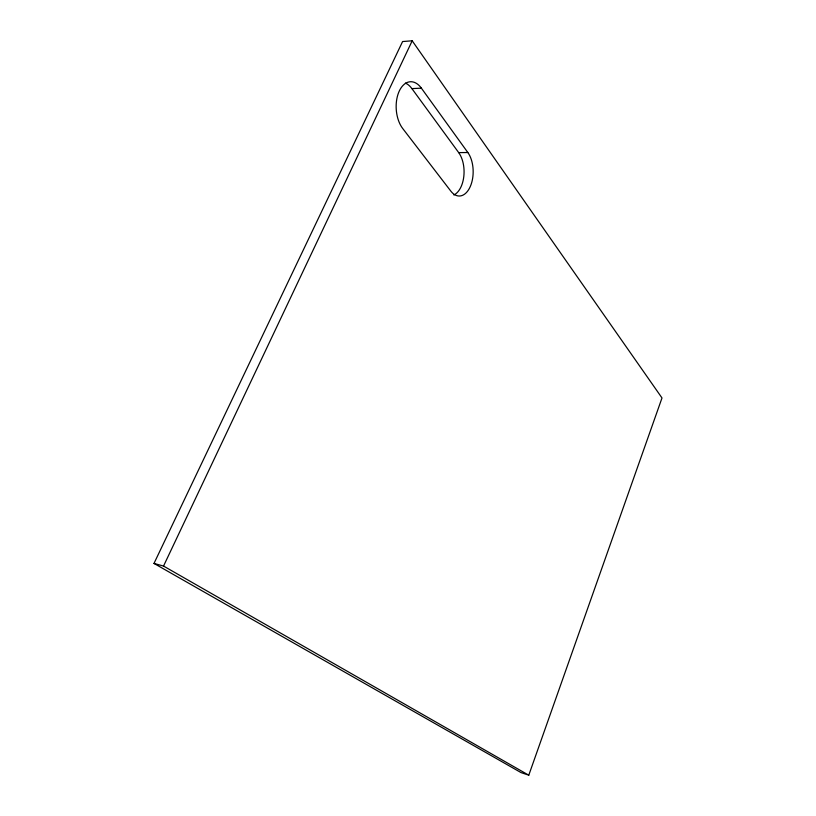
<?xml version="1.0" encoding="UTF-8"?>
<svg xmlns="http://www.w3.org/2000/svg" width="816" height="816" viewBox="0 0 816 816"><rect width="100%" height="100%" fill="white"/><g stroke="black" fill="none" stroke-linecap="round" stroke-linejoin="round"><path stroke-width="1.22" d="M528.778 775.2L662 397.963L412.192 40.8L402.594 41.545L154 563.428L521.047 772.599L528.778 775.2L163.537 566.059L154 563.428M163.537 566.059L412.192 40.8M405.399 83.089A26.194 15.708 86.7 0 1 411.907 88.618L421.382 88.159L467.843 152.521A24.409 13.984 89.8 0 1 470.291 186.527A24.409 13.984 89.8 0 1 450.85 191.148L402.696 128.489A26.347 15.637 86.9 0 1 399.238 91.137A26.347 15.637 86.9 0 1 421.382 88.159M411.907 88.618L458.694 152.612L467.843 152.521M458.694 152.612A24.286 14.056 89.6 0 1 463.814 176.429A24.286 14.056 89.6 0 1 453.9 194.993"/></g></svg>
